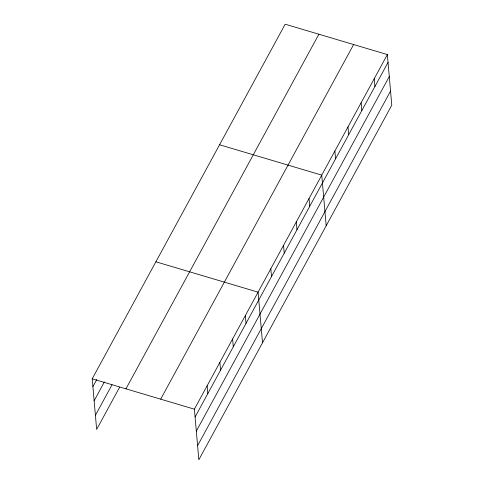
<?xml version="1.0" encoding="UTF-8"?>
<svg xmlns="http://www.w3.org/2000/svg" width="484" height="484" viewBox="0 0 484 484"><rect width="100%" height="100%" fill="white"/><g stroke="black" fill="none" stroke-linecap="round" stroke-linejoin="round"><path stroke-width="0.73" d="M119.639 387.182L96.643 429.441L92.214 378.815L285.167 24.2L387.357 54.559L391.786 105.185L198.833 459.8L194.405 409.18L387.357 54.559M92.898 386.643L96.788 379.492M94.132 400.77L104.393 381.912M95.408 415.314L112.034 384.762M125.937 388.84L318.889 34.219M160.682 399.161L353.635 44.54M195.088 417.008L388.041 62.388M196.322 431.129L389.281 76.514M197.599 445.679L390.552 91.059M219.561 144.77L321.751 175.129L326.18 225.75M155.89 261.796L258.081 292.154L262.51 342.775M92.214 378.815L194.405 409.18M374.235 78.674L374.925 86.503M361.118 102.79L361.802 110.618M347.996 126.905L348.68 134.733M334.874 151.02L335.557 158.843M309.016 198.537L309.706 206.365M296.281 221.938L296.97 229.767M283.545 245.346L284.235 253.174M270.816 268.753L271.5 276.576M245.346 315.562L246.029 323.391M232.61 338.963L233.294 346.792M219.875 362.371L220.559 370.2M207.14 385.772L207.824 393.601"/></g></svg>
